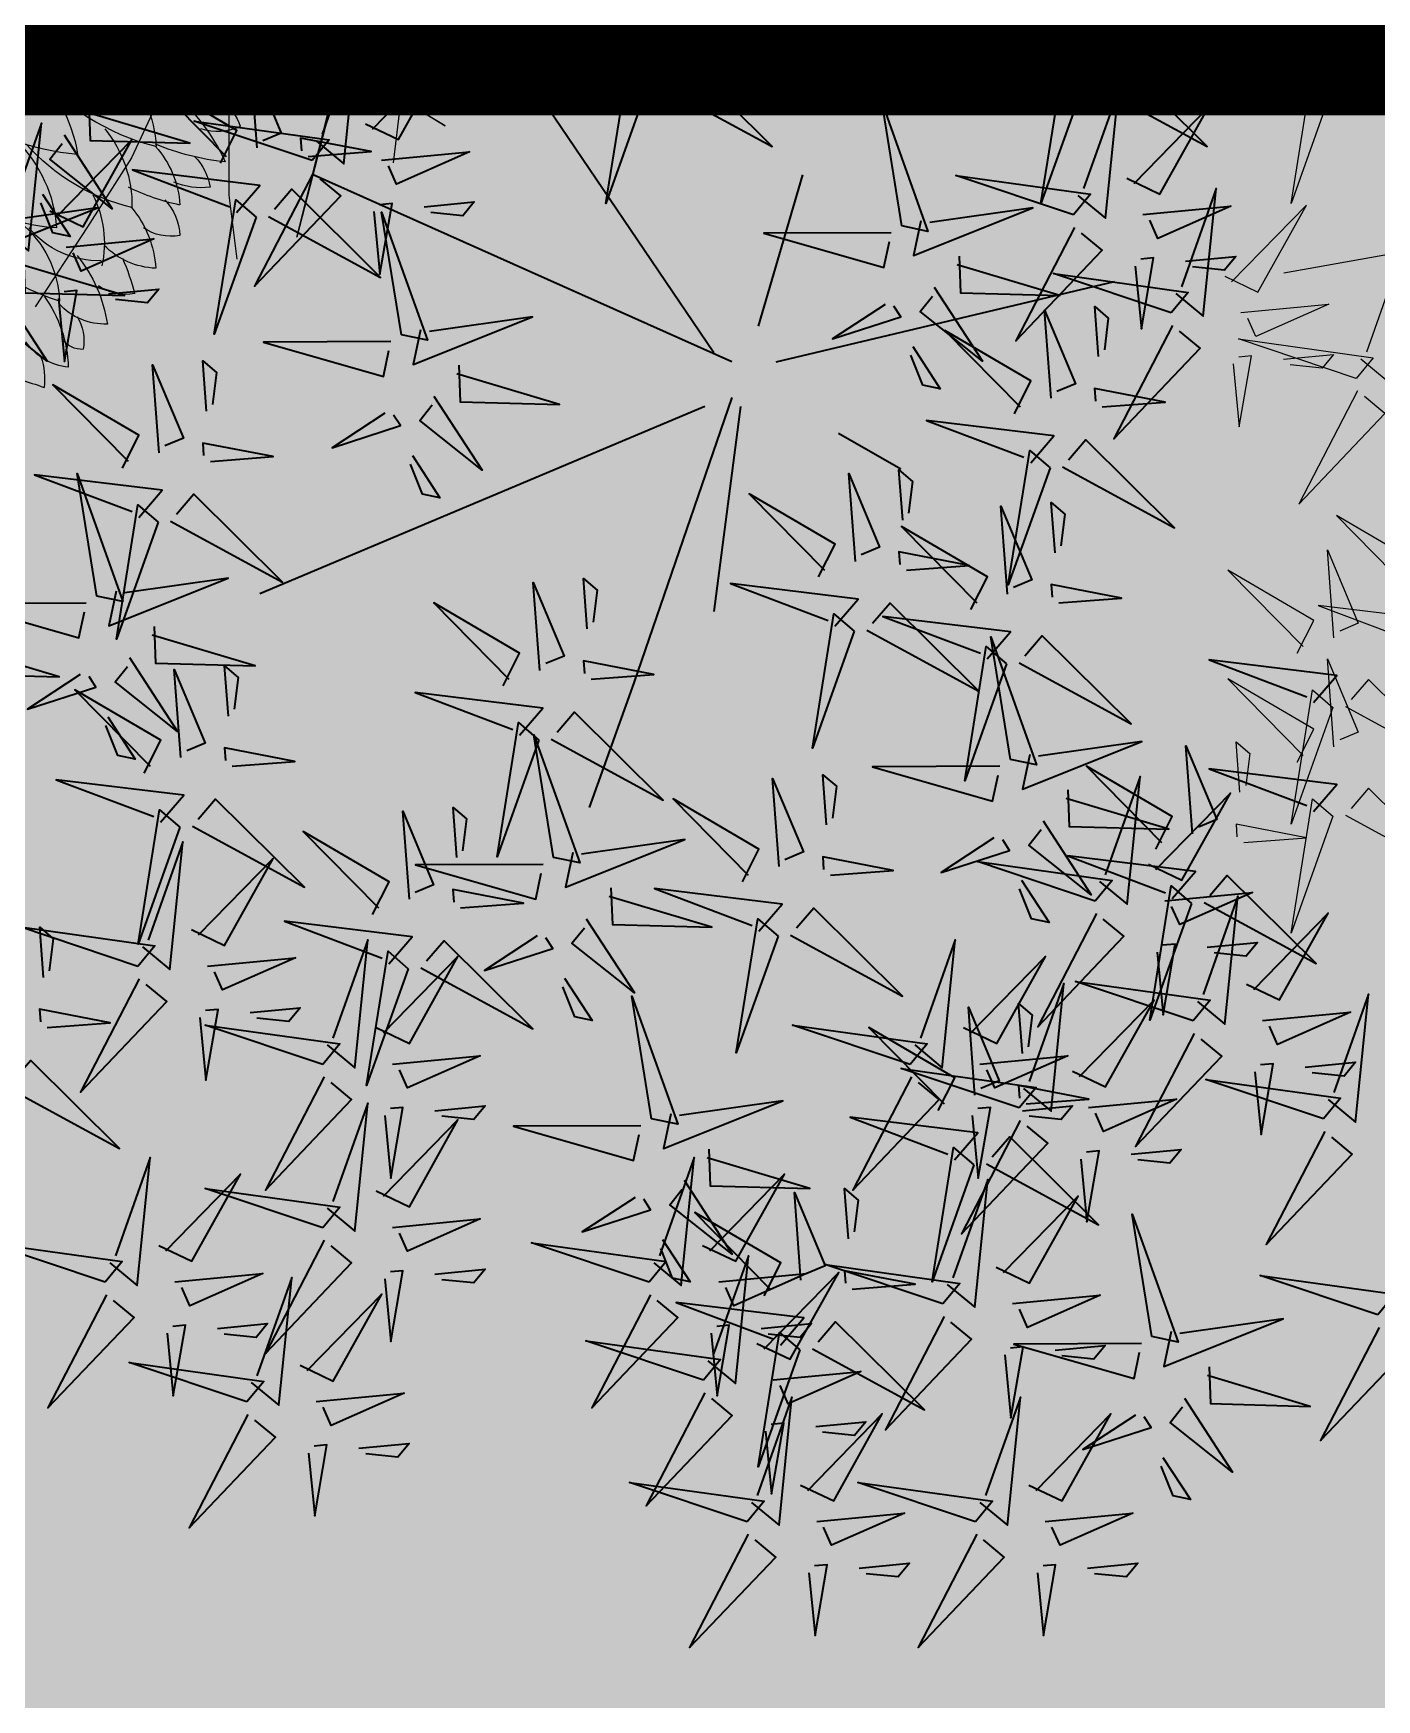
# Model space of a CAD drawing. Header units: millimetres. Extents: x -4167 to 87328, y -21481 to 19784.
# Drawn here: x 10217 to 10658, y 6954 to 7502 of the extents above; entities that cross this region are included whole.
import ezdxf

# ---------------------------------------------------------------- set-up
doc = ezdxf.new("R2010")
doc.units = ezdxf.units.MM
doc.header["$LTSCALE"] = 150
doc.linetypes.add('DASHED', pattern=[19.05, 12.7, -6.35])
for name, color, linetype, true_color in [('ad-Landscape', 7, 'Continuous', 0x007f00), ('ad-Secondary Roof', 6, 'Continuous', 0xff00ff), ('ad-Verandah', 7, 'Continuous', 0xa57c52)]:
    doc.layers.add(name, color=color, linetype=linetype, true_color=true_color)
doc.layers.add('ad-Landscape 2', color=7, linetype='Continuous', lineweight=35, true_color=0x264c00)

# ---------------------------------------------------------------- blocks, each defined once
blk = doc.blocks.new('A$C7DA81DBD')
at = {"layer": 'ad-Landscape'}
for centre, radius, start, end in [((-0.542, -2.951), 1.936, 359.7315, 37.4115), ((1.329, -3.259), 1.53, 17.5905, 55.7456), ((0.442, -3.021), 1.463, 4.5397, 37.072), ((1.447, -2.814), 0.898, 2.3009, 40.5076), ((1.697, -2.079), 0.932, 201.0147, 251.0085), ((2.026, -2.069), 0.846, 218.4928, 261.4291), ((2.402, -1.959), 0.821, 225.1229, 265.9267), ((1.014, -3.524), 1.242, 13.527, 48.3981), ((2.813, -2.152), 0.645, 219.1564, 267.7817), ((1.999, -3.032), 0.544, 358.2486, 50.6804), ((2.833, -2.887), 0.356, 6.207, 55.7181), ((4.711, -2.181), 1.496, 194.5537, 200.4136), ((0.488, -3.723), 1.408, 14.0868, 50.7518), ((3.205, -2.09), 0.759, 233.8433, 268.585), ((3.255, -2.307), 0.399, 250.941, 277.7273), ((2.554, -3.07), 0.372, 357.6019, 47.961), ((2.929, -2.933), 0.15, 357.4703, 53.8096), ((0.579, -3.745), 0.974, 6.4669, 61.6556), ((3.055, -2.232), 0.863, 231.0238, 261.3872), ((3.025, -2.67), 0.274, 237.9754, 281.2662), ((2.436, -2.424), 0.643, 243.0761, 282.3855), ((2.208, -2.504), 0.73, 230.8151, 271.0506), ((2.128, -3.396), 0.461, 2.3648, 45.5832), ((2.458, -3.195), 0.289, 349.0778, 34.6406), ((0.211, -3.764), 1.016, 356.9811, 35.1502), ((1.896, -2.617), 0.764, 227.3855, 266.8116), ((0.915, -3.796), 1.32, 11.9389, 26.2186), ((3.046, -2.005), 1.281, 246.1435, 256.2848), ((2.622, -2.757), 0.621, 229.7759, 266.9333), ((2.106, -3.468), 0.289, 349.0778, 34.6406), ((1.724, -2.922), 0.735, 220.3866, 256.092), ((0.466, -3.951), 1.488, 5.9725, 22.7074), ((2.239, -2.943), 0.581, 228.3364, 266.6749), ((2.444, -2.7), 1.205, 219.6176, 245.5256), ((1.692, -3.651), 0.41, 352.3277, 23.6108), ((2.403, -3.194), 0.329, 226.2451, 267.6854), ((1.383, -3.356), 0.488, 207.4375, 251.1826), ((2.158, -3.355), 0.356, 226.8629, 260.3692), ((1.759, -3.363), 0.625, 211.2577, 253.0883), ((1.034, -3.87), 0.552, 350.4856, 25.4529), ((1.452, -3.751), 0.311, 333.8191, 18.7871), ((-5.866, -2.673), 7.168, 348.7597, 350.8333), ((1.821, -3.599), 0.302, 216.3212, 252.6008), ((1.327, -3.744), 0.358, 194.3796, 245.6782), ((1.415, -3.77), 0.269, 215.0422, 258.9599), ((1.053, -3.888), 0.343, 334.8223, 6.1053)]:
    blk.add_arc(centre, radius, start, end, dxfattribs=at)
blk = doc.blocks.new('bamboo')
at = {"layer": 'ad-Landscape'}
blk.add_line((-124.2, -652.6), (-157.7, -842.3), dxfattribs=at)
for points in [[(-119.8, -578.6), (-100, -620.2), (-209, -681), (-112.7, -587.2)], [(352.8, -669.4), (311.6, -690.1), (248.5, -582.4), (344.3, -676.7)], [(489.3, -669.4), (448.2, -690.1), (385.1, -582.4), (480.9, -676.7)], [(-74.2, -598.9), (-84.7, -708.9), (-44.2, -617.6), (-67, -607.5)], [(8.2, -743.4), (-41.2, -595.8), (-17.7, -764.7), (8.2, -743.4)], [(-9.8, -589.2), (68.8, -596.8), (-19.9, -612), (-18.4, -596.3)], [(527.1, -597.7), (464.1, -593), (478.7, -609.9), (518.7, -605)], [(590.2, -602.4), (584.1, -681.2), (567.1, -592.8), (582.9, -593.9)], [(-357.5, -714.1), (-210.9, -661.7), (-379.3, -688.7), (-357.5, -714.1)], [(-15.8, -652.1), (-21.8, -715), (-4.6, -700.8), (-8.7, -660.7)], [(420.7, -714.1), (567.3, -661.7), (398.9, -688.7), (420.7, -714.1)], [(557.2, -714.1), (703.8, -661.7), (535.4, -688.7), (557.2, -714.1)], [(23.9, -744.9), (165.8, -671.4), (52.3, -779.4), (31, -753.6)], [(333.5, -715.5), (223.2, -707.2), (315.3, -745.8), (325, -722.8)], [(346.4, -826.2), (312.4, -855.4), (293, -695.5), (339.1, -817.8)], [(470, -715.5), (359.7, -707.2), (451.8, -745.8), (461.5, -722.8)], [(-521.3, -768.6), (-374.8, -716.3), (-543.2, -743.3), (-521.3, -768.6)], [(-358.7, -729.9), (-282.3, -870.2), (-392.6, -759), (-367.2, -737.1)], [(284.5, -805.8), (243.4, -826.4), (180.3, -718.7), (276.1, -813.1)], [(419.5, -729.9), (495.9, -870.2), (385.6, -759), (411, -737.1)], [(556, -729.9), (632.4, -870.2), (522.1, -759), (547.5, -737.1)], [(-16.2, -749), (12.3, -783.5), (-148, -799.7), (-24.8, -756.1)]]:
    blk.add_lwpolyline(points, dxfattribs=at)
at = {"layer": 'ad-Landscape 2'}
for p, q in [((43.5, 73), (278.2, 631.2)), ((-12.4, 39.5), (-247.1, 564.2)), ((-23.6, 61.9), (-370, 296.3)), ((390, 162.3), (546.4, 218.1)), ((32.3, 39.5), (390, 162.3)), ((43.5, 28.4), (300.5, 61.9)), ((-57.1, 6), (-247.1, -49.8)), ((-12.4, -16.3), (-113, -440.5)), ((77, -94.4), (121.7, -172.6))]:
    blk.add_line(p, q, dxfattribs=at)
for points in [[(289.9, 848.6), (290.5, 1008.4), (333.6, 857.8), (300.8, 850.9)], [(332.8, 1008.9), (378.9, 1007.2), (382.3, 882.5), (343.8, 1011.2)], [(-189.3, 974.8), (-145.6, 984), (-205.5, 834.6), (-187, 963.9)], [(-105.9, 958.2), (-13.2, 897.8), (-75.4, 976), (-94.9, 960.5)], [(1141.3, 824.7), (1092, 972.3), (1115.5, 803.4), (1141.3, 824.7)], [(-374.1, 917.2), (-527.8, 941.9), (-367.2, 884.4), (-374.1, 917.2)], [(-180, 955.5), (-151.6, 921), (-311.8, 904.8), (-188.6, 948.4)], [(897.3, 947.3), (973.8, 807), (863.4, 918.2), (888.9, 940.1)], [(-145, 927.1), (-99, 925.4), (-95.6, 800.6), (-134.1, 929.4)], [(379.6, 856.1), (422.9, 922.2), (395.2, 836.5), (381.9, 845.1)], [(745.4, 783.8), (696, 931.4), (719.6, 762.5), (745.4, 783.8)], [(-380.5, 893), (-336.7, 902.2), (-396.6, 752.7), (-378.2, 882.1)], [(-222.7, 903.4), (-169.8, 868.9), (-174.4, 890.7), (-211.8, 905.7)], [(182.5, 782.8), (148.6, 753.6), (129.1, 913.5), (175.2, 791.2)], [(759.2, 902.3), (696.2, 907), (710.8, 890.1), (750.8, 895)], [(822.2, 897.5), (816.2, 818.8), (799.2, 907.2), (815, 906)], [(-297, 876.4), (-204.4, 816), (-266.5, 894.2), (-286.1, 878.7)], [(-201.7, 894.1), (-181.9, 852.5), (-290.9, 791.6), (-194.6, 885.5)], [(-91.7, 883.5), (-13.1, 875.8), (-101.8, 860.6), (-100.3, 876.4)], [(120.7, 803.3), (79.5, 782.6), (16.5, 890.3), (112.2, 796)], [(564.8, 755.5), (530.9, 726.4), (511.4, 886.2), (557.5, 764)], [(1157.1, 823.2), (1299, 896.7), (1185.5, 788.7), (1164.2, 814.6)], [(-156.1, 873.8), (-166.6, 763.7), (-126.1, 855), (-149, 865.2)], [(281.2, 835.4), (127.5, 860.1), (288.1, 802.6), (281.2, 835.4)], [(503, 776), (461.8, 755.3), (398.7, 863), (494.5, 768.7)], [(-336.2, 845.3), (-290.1, 843.6), (-286.7, 718.8), (-325.2, 847.6)], [(761.1, 782.3), (903, 855.8), (789.6, 747.8), (768.2, 773.7)], [(-97.7, 820.6), (-103.7, 757.7), (-86.5, 771.9), (-90.6, 811.9)], [(274.9, 811.2), (318.6, 820.4), (258.7, 670.9), (277.2, 800.3)], [(432.6, 821.6), (485.5, 787.1), (480.9, 808.9), (443.5, 823.9)], [(1117, 819.1), (1145.4, 784.6), (985.2, 768.4), (1108.4, 812)], [(188.6, 758.6), (335.2, 810.9), (166.8, 784), (188.6, 758.6)], [(358.3, 794.5), (451, 734.2), (388.8, 812.4), (369.3, 796.8)], [(1291.5, 647.4), (1242.1, 795), (1265.7, 626.1), (1291.5, 647.4)], [(-199.8, 660.1), (-233.7, 630.9), (-253.2, 790.8), (-207, 668.5)], [(570.9, 731.3), (717.4, 783.7), (549, 756.7), (570.9, 731.3)], [(721.1, 778.2), (749.5, 743.7), (589.3, 727.5), (712.5, 771.1)], [(-261.6, 680.5), (-302.7, 659.9), (-365.8, 767.6), (-270, 673.2)], [(101.4, 757.2), (-8.9, 765.5), (83.2, 726.9), (92.9, 749.9)], [(319.2, 763.5), (365.2, 761.8), (368.6, 637), (330.1, 765.8)], [(1095.3, 757.7), (1115.1, 716.2), (1006.1, 655.3), (1102.4, 749.1)], [(187.4, 742.8), (263.8, 602.4), (153.5, 713.7), (178.9, 735.5)], [(483.6, 729.9), (373.4, 738.2), (465.5, 699.6), (475.2, 722.6)], [(1140.9, 737.5), (1130.4, 627.4), (1170.9, 718.7), (1148, 728.8)], [(1205.3, 747.1), (1283.9, 739.5), (1195.2, 724.3), (1196.7, 740)], [(-264.9, 565.6), (-314.3, 713.2), (-290.7, 544.3), (-264.9, 565.6)], [(569.7, 715.5), (646.1, 575.2), (535.8, 686.4), (561.2, 708.3)], [(699.3, 716.8), (719.2, 675.2), (610.2, 614.4), (706.4, 708.2)], [(1307.2, 645.9), (1449.1, 719.5), (1335.7, 611.4), (1314.3, 637.3)], [(49.3, 697.7), (-13.7, 702.5), (0.8, 685.5), (40.8, 690.4)], [(112.3, 693), (106.3, 614.2), (89.3, 702.6), (105, 701.5)], [(745, 696.6), (734.5, 586.5), (774.9, 677.8), (752.1, 687.9)], [(809.4, 706.2), (888, 698.6), (799.3, 683.4), (800.8, 699.1)], [(868.3, 552), (818.9, 699.6), (842.4, 530.7), (868.3, 552)], [(1073.1, 552), (1023.7, 699.6), (1047.2, 530.7), (1073.1, 552)], [(-193.7, 635.8), (-47.1, 688.2), (-215.5, 661.2), (-193.7, 635.8)], [(431.6, 670.5), (368.6, 675.2), (383.1, 658.2), (423.1, 663.2)], [(494.6, 665.7), (488.6, 587), (471.6, 675.4), (487.3, 674.2)], [(1199.3, 684.2), (1193.3, 621.3), (1210.5, 635.5), (1206.4, 675.6)], [(-280.9, 634.5), (-391.2, 642.7), (-299.1, 604.1), (-289.4, 627.2)], [(-249.2, 564.1), (-107.3, 637.7), (-220.7, 529.6), (-242.1, 555.5)], [(803.4, 643.3), (797.4, 580.4), (814.6, 594.6), (810.5, 634.7)], [(1267.2, 641.9), (1295.6, 607.4), (1135.4, 591.1), (1258.6, 634.8)], [(-194.9, 620.1), (-118.4, 479.7), (-228.8, 591), (-203.4, 612.8)], [(-37.8, 466.8), (-37.2, 626.6), (5.9, 476), (-26.9, 469.1)], [(884, 550.5), (1025.9, 624), (912.4, 516), (891.1, 541.8)], [(1088.8, 550.5), (1230.7, 624), (1117.2, 516), (1095.9, 541.8)], [(742.3, 469.2), (708.4, 440), (688.9, 599.9), (735, 477.6)], [(-333, 575), (-396, 579.7), (-381.4, 562.8), (-341.5, 567.7)], [(-270, 570.3), (-276, 491.5), (-293, 579.9), (-277.2, 578.7)], [(680.5, 489.6), (639.3, 469), (576.2, 576.7), (672, 482.3)], [(1245.4, 580.5), (1265.3, 538.9), (1156.3, 478), (1252.6, 571.9)], [(1355.5, 569.8), (1434.1, 562.2), (1345.4, 547), (1346.9, 562.7)], [(-289.2, 560), (-260.8, 525.6), (-421, 509.3), (-297.8, 552.9)], [(843.9, 546.4), (872.4, 511.9), (712.1, 495.7), (835.3, 539.3)], [(1048.7, 546.4), (1077.2, 511.9), (916.9, 495.7), (1040.1, 539.3)], [(1291.1, 560.2), (1280.6, 450.1), (1321.1, 541.4), (1298.2, 551.6)], [(52, 474.3), (95.2, 540.4), (67.5, 454.7), (54.3, 463.3)], [(1349.5, 506.9), (1343.5, 444), (1360.7, 458.2), (1356.6, 498.3)], [(-311, 498.7), (-291.1, 457.1), (-400.1, 396.2), (-303.9, 490)], [(-200.9, 488), (-122.3, 480.4), (-211, 465.2), (-209.5, 480.9)], [(748.4, 444.9), (894.9, 497.3), (726.5, 470.3), (748.4, 444.9)], [(822.2, 485), (842, 443.4), (733.1, 382.6), (829.3, 476.4)], [(1027, 485), (1046.8, 443.4), (937.9, 382.6), (1034.1, 476.4)], [(-265.3, 478.4), (-275.8, 368.3), (-235.4, 459.6), (-258.2, 469.8)], [(-46.5, 453.6), (-200.1, 478.3), (-39.6, 420.8), (-46.5, 453.6)], [(867.9, 464.7), (857.4, 354.7), (897.8, 446), (875, 456.1)], [(932.3, 474.4), (1010.9, 466.8), (922.2, 451.6), (923.7, 467.3)], [(1072.7, 464.7), (1062.1, 354.7), (1102.6, 446), (1079.8, 456.1)], [(1137.1, 474.4), (1215.7, 466.8), (1126.9, 451.6), (1128.4, 467.3)], [(104.9, 439.8), (157.9, 405.3), (153.3, 427.1), (115.9, 442.1)], [(661.1, 443.6), (550.9, 451.8), (643, 413.2), (652.6, 436.3)], [(-206.9, 425.1), (-212.9, 362.2), (-195.7, 376.4), (-199.8, 416.5)], [(-52.8, 429.4), (-9, 438.6), (-69, 289.1), (-50.5, 418.5)], [(30.7, 412.7), (123.3, 352.4), (61.2, 430.6), (41.6, 415)], [(455.6, 305.5), (421.7, 276.4), (402.2, 436.3), (448.3, 314)], [(617.5, 275.9), (618.2, 435.7), (661.3, 285.1), (628.5, 278.2)], [(747.2, 429.2), (823.6, 288.8), (713.3, 400), (738.7, 421.9)], [(393.8, 326), (352.6, 305.3), (289.5, 413), (385.3, 318.7)], [(926.3, 411.5), (920.3, 348.6), (937.5, 362.8), (933.4, 402.9)], [(1131.1, 411.5), (1125, 348.6), (1142.3, 362.8), (1138.2, 402.9)], [(-8.5, 381.7), (37.5, 380), (40.9, 255.2), (2.4, 384)], [(609.1, 384.1), (546.1, 388.8), (560.6, 371.9), (600.6, 376.8)], [(672.1, 379.4), (666.1, 300.6), (649, 389), (664.8, 387.8)], [(707.3, 283.4), (750.5, 349.5), (722.8, 263.8), (709.6, 272.4)], [(461.7, 281.3), (608.2, 333.7), (439.8, 306.7), (461.7, 281.3)], [(-363.6, 169.2), (-397.5, 140), (-417, 299.9), (-370.9, 177.6)], [(945.2, 153.2), (945.8, 313), (988.9, 162.4), (956.1, 155.5)], [(374.4, 279.9), (264.1, 288.2), (356.3, 249.6), (365.9, 272.6)], [(608.9, 262.7), (455.2, 287.4), (615.8, 229.9), (608.9, 262.7)], [(1141.3, 142.9), (1092, 290.5), (1115.5, 121.6), (1141.3, 142.9)], [(460.4, 265.6), (536.9, 125.2), (426.5, 236.4), (452, 258.3)], [(760.2, 248.9), (813.2, 214.4), (808.6, 236.2), (771.2, 251.2)], [(602.5, 238.5), (646.3, 247.7), (586.3, 98.2), (604.8, 227.6)], [(686, 221.8), (778.6, 161.5), (716.5, 239.7), (696.9, 224.1)], [(322.4, 220.5), (259.3, 225.2), (273.9, 208.3), (313.9, 213.2)], [(385.4, 215.7), (379.4, 137), (362.3, 225.4), (378.1, 224.2)], [(1035, 160.6), (1078.2, 226.8), (1050.5, 141.1), (1037.3, 149.7)], [(1157.1, 141.4), (1299, 214.9), (1185.5, 106.9), (1164.2, 132.8)], [(1264.2, 74.7), (1214.8, 222.3), (1238.4, 53.4), (1264.2, 74.7)], [(-357.5, 145), (-210.9, 197.3), (-379.3, 170.3), (-357.5, 145)], [(646.8, 190.8), (692.9, 189.1), (696.3, 64.3), (657.8, 193.1)], [(1441.7, 20.2), (1392.3, 167.8), (1415.9, -1.1), (1441.7, 20.2)], [(936.5, 139.9), (782.9, 164.7), (943.4, 107.2), (936.5, 139.9)], [(1279.9, 73.2), (1421.8, 146.8), (1308.4, 38.7), (1287, 64.6)], [(-358.7, 129.2), (-282.3, -11.2), (-392.6, 100.1), (-367.2, 121.9)], [(701.3, 5.5), (667.4, -23.6), (647.9, 136.3), (694, 14)], [(1117, 137.3), (1145.4, 102.8), (985.2, 86.6), (1108.4, 130.2)], [(1087.9, 126.1), (1140.9, 91.6), (1136.3, 113.5), (1098.9, 128.4)], [(639.5, 26), (598.3, 5.3), (535.3, 113), (631, 18.7)], [(930.2, 115.8), (973.9, 125), (914, -24.5), (932.5, 104.9)], [(1013.6, 99.1), (1106.3, 38.8), (1044.2, 116.9), (1024.6, 101.4)], [(1220.1, -21.7), (1186.2, -50.9), (1166.7, 109), (1212.8, -13.3)], [(1158.3, -1.3), (1117.1, -21.9), (1054.1, 85.8), (1149.8, -8.5)], [(1457.4, 18.7), (1599.3, 92.2), (1485.9, -15.8), (1464.5, 10)], [(974.5, 68.1), (1020.5, 66.3), (1023.9, -58.4), (985.4, 70.4)], [(1095.3, 76), (1115.1, 34.4), (1006.1, -26.5), (1102.4, 67.3)], [(1239.9, 69.2), (1268.3, 34.7), (1108.1, 18.4), (1231.3, 62.1)], [(1205.3, 65.3), (1283.9, 57.7), (1195.2, 42.5), (1196.7, 58.2)], [(-494.9, -22.2), (-353, 51.3), (-466.5, -56.7), (-487.8, -30.9)], [(1140.9, 55.7), (1130.4, -54.4), (1170.9, 36.9), (1148, 47)], [(319, -89.9), (285.1, -119.1), (265.6, 40.8), (311.8, -81.4)], [(707.4, -18.7), (854, 33.7), (685.6, 6.7), (707.4, -18.7)], [(257.2, -69.4), (216.1, -90.1), (153, 17.6), (248.8, -76.7)], [(1218.1, 7.8), (1238, -33.8), (1129, -94.7), (1225.2, -0.8)], [(1199.3, 2.4), (1193.3, -60.5), (1210.5, -46.3), (1206.4, -6.2)], [(1226.2, -46), (1372.8, 6.4), (1204.4, -20.6), (1226.2, -46)], [(1417.4, 14.6), (1445.8, -19.9), (1285.6, -36.1), (1408.7, 7.5)], [(-174.3, -160.5), (-173.7, -0.6), (-130.6, -151.3), (-163.4, -158.2)], [(620.2, -20.1), (509.9, -11.8), (602, -50.4), (611.7, -27.3)], [(1263.8, -12.5), (1253.3, -122.6), (1293.7, -31.3), (1270.9, -21.1)], [(1328.2, -2.9), (1406.8, -10.5), (1318.1, -25.7), (1319.6, -10)], [(706.2, -34.4), (782.6, -174.8), (672.3, -63.6), (697.7, -41.7)], [(868.3, -184.3), (818.9, -36.7), (842.4, -205.6), (868.3, -184.3)], [(1139, -47.3), (1028.7, -39.1), (1120.8, -77.6), (1130.5, -54.6)], [(325.1, -114.1), (471.7, -61.8), (303.3, -88.7), (325.1, -114.1)], [(1225, -61.7), (1301.4, -202.1), (1191.1, -90.8), (1216.5, -69)], [(1395.6, -46.8), (1415.5, -88.4), (1306.5, -149.2), (1402.7, -55.4)], [(1505.7, -57.4), (1584.3, -65), (1495.6, -80.2), (1497.1, -64.5)], [(568.1, -79.5), (505.1, -74.8), (519.6, -91.7), (559.6, -86.8)], [(631.1, -84.2), (625.1, -163), (608.1, -74.6), (623.8, -75.8)], [(1168.6, -225.3), (1119.3, -77.6), (1142.8, -246.6), (1168.6, -225.3)], [(1322.2, -65.8), (1316.2, -128.7), (1333.4, -114.5), (1329.3, -74.4)], [(1441.3, -67.1), (1430.8, -177.1), (1471.2, -85.8), (1448.4, -75.7)], [(-446.7, -98.3), (-368, -105.9), (-456.8, -121.2), (-455.3, -105.4)], [(-84.5, -153), (-41.3, -86.9), (-69, -172.5), (-82.2, -163.9)], [(1086.9, -106.8), (1023.9, -102.1), (1038.4, -119), (1078.4, -114.1)], [(1149.9, -111.5), (1143.9, -190.3), (1126.9, -101.9), (1142.6, -103)], [(237.9, -115.5), (127.6, -107.2), (219.7, -145.8), (229.4, -122.8)], [(884, -185.9), (1025.9, -112.3), (912.4, -220.4), (891.1, -194.5)], [(988, -239.9), (954.1, -269), (934.6, -109.2), (980.8, -231.4)], [(1441.7, -266.2), (1392.3, -118.6), (1415.9, -287.5), (1441.7, -266.2)], [(1499.7, -120.3), (1493.7, -183.2), (1510.9, -169), (1506.8, -128.9)], [(323.9, -129.9), (400.4, -270.3), (290, -159), (315.4, -137.2)], [(494.6, -296.8), (495.3, -137), (538.4, -287.6), (505.6, -294.5)], [(926.2, -219.4), (885, -240.1), (822, -132.4), (917.7, -226.7)], [(-183, -173.7), (-336.7, -149), (-176.1, -206.5), (-183, -173.7)], [(360, -280.8), (326.1, -310), (306.6, -150.1), (352.7, -272.3)], [(1184.4, -226.8), (1326.3, -153.2), (1212.8, -261.3), (1191.5, -235.4)], [(-31.6, -187.5), (21.3, -222), (16.7, -200.1), (-20.7, -185.2)], [(185.8, -175), (122.8, -170.2), (137.4, -187.2), (177.4, -182.3)], [(298.2, -260.3), (257, -281), (193.9, -173.3), (289.7, -267.6)], [(248.8, -179.7), (242.8, -258.4), (225.8, -170), (241.6, -171.2)], [(922.9, -320.7), (873.5, -173.1), (897.1, -342), (922.9, -320.7)], [(-189.3, -197.8), (-145.6, -188.6), (-205.5, -338.1), (-187, -208.8)], [(-105.9, -214.5), (-13.2, -274.9), (-75.4, -196.7), (-94.9, -212.2)], [(114.3, -335.4), (80.4, -364.5), (60.9, -204.6), (107, -326.9)], [(843.9, -189.9), (872.4, -224.4), (712.1, -240.6), (835.3, -197)], [(1457.4, -267.7), (1599.3, -194.1), (1485.9, -302.2), (1464.5, -276.3)], [(52.5, -314.9), (11.3, -335.6), (-51.8, -227.9), (44, -322.2)], [(584.4, -289.3), (627.6, -223.2), (600, -308.9), (586.7, -300.3)], [(994.1, -264.1), (1140.7, -211.8), (972.3, -238.7), (994.1, -264.1)], [(-363.6, -376.3), (-397.5, -405.4), (-417, -245.5), (-370.9, -367.8)], [(-196.6, -388.9), (-246, -241.3), (-222.5, -410.2), (-196.6, -388.9)], [(-145, -245.6), (-99, -247.3), (-95.6, -372), (-134.1, -243.3)], [(938.6, -322.2), (1080.5, -248.7), (967.1, -356.7), (945.7, -330.8)], [(1144.3, -230.8), (1172.7, -265.3), (1012.5, -281.6), (1135.7, -237.9)], [(366.1, -305), (512.7, -252.7), (344.3, -279.6), (366.1, -305)], [(663.5, -416.2), (614.1, -268.5), (637.6, -437.5), (663.5, -416.2)], [(822.2, -251.3), (842, -292.9), (733.1, -353.8), (829.3, -259.9)], [(906.9, -265.5), (796.6, -257.2), (888.7, -295.8), (898.4, -272.8)], [(932.3, -262), (1010.9, -269.6), (922.2, -284.8), (923.7, -269.1)], [(486, -310), (332.3, -285.3), (492.9, -342.8), (486, -310)], [(867.9, -271.6), (857.4, -381.7), (897.8, -290.4), (875, -280.2)], [(992.9, -279.9), (1069.3, -420.3), (959, -309), (984.4, -287.2)], [(1122.6, -292.2), (1142.4, -333.8), (1033.4, -394.7), (1129.7, -300.8)], [(1417.4, -271.7), (1445.8, -306.2), (1285.6, -322.5), (1408.7, -278.8)], [(120.3, -359.6), (266.9, -307.2), (98.5, -334.2), (120.3, -359.6)], [(278.8, -306.4), (168.6, -298.1), (260.7, -336.7), (270.4, -313.7)], [(1168.2, -312.5), (1157.7, -422.6), (1198.2, -331.3), (1175.3, -321.1)], [(1232.6, -302.9), (1311.2, -310.5), (1222.5, -325.7), (1224, -310)], [(-180.9, -390.4), (-39, -316.9), (-152.5, -424.9), (-173.8, -399)], [(364.9, -320.8), (441.3, -461.2), (331, -349.9), (356.4, -328.1)], [(479.7, -334.2), (523.4, -325), (463.5, -474.5), (482, -345.1)], [(563.1, -350.9), (655.8, -411.2), (593.6, -333), (574, -348.6)], [(637.4, -323.8), (690.3, -358.3), (685.7, -336.5), (648.3, -321.5)], [(898.6, -326.3), (927, -360.8), (766.8, -377), (889.9, -333.4)], [(854.8, -325), (791.8, -320.2), (806.4, -337.2), (846.3, -332.2)], [(917.8, -329.7), (911.8, -408.4), (894.8, -320), (910.5, -321.2)], [(926.3, -324.9), (920.3, -387.8), (937.5, -373.5), (933.4, -333.5)], [(1218.2, -474.1), (1218.9, -314.2), (1262, -464.9), (1229.2, -471.8)], [(1395.6, -333.1), (1415.5, -374.7), (1306.5, -435.6), (1402.7, -341.7)], [(-357.5, -400.5), (-210.9, -348.1), (-379.3, -375.1), (-357.5, -400.5)], [(33.1, -361), (-77.2, -352.7), (14.9, -391.3), (24.6, -368.2)], [(679.2, -417.7), (821.1, -344.1), (707.7, -452.2), (686.3, -426.3)], [(1441.3, -353.4), (1430.8, -463.5), (1471.2, -372.2), (1448.4, -362)], [(1505.7, -343.8), (1584.3, -351.4), (1495.6, -366.6), (1497.1, -350.9)], [(-73.8, -511.6), (-123.1, -364), (-99.6, -532.9), (-73.8, -511.6)], [(119.1, -375.3), (195.6, -515.7), (85.2, -404.5), (110.7, -382.6)], [(226.8, -365.9), (163.8, -361.1), (178.3, -378.1), (218.3, -373.2)], [(289.8, -370.6), (283.8, -449.3), (266.8, -360.9), (282.5, -362.1)], [(1226.6, -365.8), (1220.6, -428.7), (1237.8, -414.5), (1233.7, -374.4)], [(-221, -394.5), (-192.5, -429), (-352.8, -445.2), (-229.6, -401.6)], [(524, -381.9), (570, -383.6), (573.4, -508.4), (534.9, -379.6)], [(660.4, -512.6), (626.5, -541.8), (607, -381.9), (653.1, -504.2)], [(813.7, -538.9), (764.3, -391.3), (787.8, -560.2), (813.7, -538.9)], [(876.8, -387.7), (896.6, -429.3), (787.7, -490.1), (883.9, -396.3)], [(-358.7, -416.2), (-282.3, -556.6), (-392.6, -445.4), (-367.2, -423.5)], [(-19, -420.4), (-82, -415.7), (-67.4, -432.6), (-27.4, -427.7)], [(44, -425.1), (38, -503.9), (21, -415.5), (36.8, -416.7)], [(598.6, -492.1), (557.4, -512.8), (494.3, -405.1), (590.1, -499.4)], [(922.5, -407.9), (912, -518), (952.4, -426.7), (929.6, -416.6)], [(986.9, -398.3), (1065.5, -405.9), (976.8, -421.1), (978.3, -405.4)], [(1308, -466.6), (1351.2, -400.5), (1323.6, -486.2), (1310.3, -477.5)], [(1499.7, -406.7), (1493.7, -469.6), (1510.9, -455.4), (1506.8, -415.3)], [(639.2, -421.7), (667.6, -456.2), (507.4, -472.5), (630.5, -428.8)], [(-242.7, -455.8), (-222.9, -497.4), (-331.8, -558.3), (-235.6, -464.5)], [(-58, -513.1), (83.9, -439.6), (-29.6, -547.6), (-50.9, -521.7)], [(-197, -476.1), (-207.5, -586.2), (-167.1, -494.9), (-189.9, -484.8)], [(-132.6, -466.5), (-54, -474.1), (-142.8, -489.3), (-141.3, -473.6)], [(829.4, -540.4), (971.3, -466.8), (857.8, -574.9), (836.5, -549)], [(980.9, -461.2), (974.9, -524.1), (992.1, -509.9), (988, -469.8)], [(1209.6, -487.3), (1055.9, -462.6), (1216.5, -520.1), (1209.6, -487.3)], [(617.4, -483.1), (637.2, -524.7), (528.3, -585.6), (624.5, -491.7)], [(666.4, -536.8), (813, -484.5), (644.6, -511.4), (666.4, -536.8)], [(727.5, -493.8), (806.1, -501.4), (717.4, -516.6), (718.9, -500.9)], [(1361, -501.1), (1413.9, -535.6), (1409.3, -513.8), (1371.9, -498.8)], [(-98.1, -517.2), (-69.7, -551.7), (-229.9, -567.9), (-106.7, -524.3)], [(663.1, -503.4), (652.6, -613.5), (693, -522.2), (670.2, -512)], [(1203.3, -511.5), (1247, -502.3), (1187.1, -651.7), (1205.5, -522.4)], [(1286.7, -528.1), (1379.3, -588.5), (1317.2, -510.3), (1297.6, -525.8)], [(-138.6, -529.4), (-144.7, -592.3), (-127.4, -578.1), (-131.5, -538)], [(579.2, -538.2), (468.9, -529.9), (561.1, -568.5), (570.7, -545.5)], [(-363.6, -689.9), (-397.5, -719), (-417, -559.2), (-370.9, -681.4)], [(414.6, -689.9), (380.7, -719), (361.2, -559.2), (407.3, -681.4)], [(551.1, -689.9), (517.2, -719), (497.7, -559.2), (543.9, -681.4)], [(665.2, -552.6), (741.7, -693), (631.3, -581.7), (656.8, -559.9)], [(789.3, -544.5), (817.8, -578.9), (657.5, -595.2), (780.7, -551.6)], [(721.5, -556.7), (715.5, -619.6), (732.7, -605.4), (728.6, -565.3)], [(936.5, -702.5), (887.2, -554.9), (910.7, -723.8), (936.5, -702.5)], [(1247.5, -559.2), (1293.6, -560.9), (1297, -685.7), (1258.5, -556.9)], [(767.6, -605.8), (787.4, -647.4), (678.5, -708.3), (774.7, -614.5)], [(813.3, -626.1), (802.7, -736.2), (843.2, -644.9), (820.4, -634.7)], [(877.7, -616.5), (956.3, -624.1), (867.5, -639.3), (869, -623.6)], [(1182.3, -770.7), (1132.9, -623.1), (1156.5, -792), (1182.3, -770.7)], [(952.3, -704), (1094.2, -630.5), (980.7, -738.5), (959.4, -712.7)], [(871.6, -679.4), (865.6, -742.3), (882.9, -728.1), (878.8, -688)], [(912.2, -708.1), (940.6, -742.6), (780.4, -758.8), (903.6, -715.2)], [(1198, -772.2), (1339.9, -698.7), (1226.5, -806.7), (1205.1, -780.8)]]:
    blk.add_lwpolyline(points, dxfattribs=at)
blk = doc.blocks.new('A$C06C421F0')
at = {"layer": 'ad-Landscape'}
for points in [[(573.2, 613.68), (602.56, 630.85)], [(538.67, 507.02), (578.04, 537.75), (602.56, 544.98), (607.4, 616.84), (604.82, 541.37), (683.23, 521.03), (602.56, 541.37), (631.93, 589.27), (619.67, 568.94), (649.03, 565.32)], [(526.41, 469.51), (538.67, 507.02), (580.3, 510.63), (622.25, 489.84), (663.87, 489.84), (693.24, 493.46)], [(479.95, 441.94), (499.63, 465.89), (582.88, 469.51), (609.99, 462.28), (646.77, 445.1), (678.39, 424.76), (715.18, 400.81)]]:
    blk.add_lwpolyline(points, dxfattribs=at)
blk.add_lwpolyline([(366.46, 359.97, 35.98, 14.39, 0), (431.54, 298.66, 14.39, 0.72, 0), (441.94, 232.52, 0, 0, 0), (441.94, 271.88, 0, 0, 0), (524.19, 247.36, 0, 0, 0), (541.37, 252.2, 0, 0, 0), (599.67, 340.29, 0, 0, 0), (579.33, 315.77, 0, 0, 0), (575.71, 359.97, 0, 0, 0), (579.33, 315.77, 0, 0, 0), (541.37, 252.2, 0, 0, 0), (648.03, 286.4, 0, 0, 0), (692.32, 237.36, 0, 0, 0), (648.03, 288.98, 0, 0, 0), (692.32, 301.25, 0, 0, 0), (713.11, 293.82, 0, 0, 0), (692.32, 306.09, 0, 0, 0), (716.27, 347.71, 0, 0, 0), (692.32, 306.09, 0, 0, 0), (719.89, 396.76, 0, 0, 0)], format="xyseb", dxfattribs=at)
blk = doc.blocks.new('zw$FE9C')
at = {"transparency": 33554559}
h = blk.add_hatch(color=256, dxfattribs=at)
h.dxf.hatch_style = 1
h.set_gradient(color1=(153, 204, 0), color2=(63, 127, 0), tint=1, name='INVSPHERICAL')
h.paths.add_polyline_path([(8460, 4510), (12805, 4510), (12805, 7945), (8460, 7945)])
h = blk.add_hatch(dxfattribs=at)
h.set_pattern_fill('GRASS', color=74)
h.set_pattern_definition([(90, (-1087975.541, 674585.024), (-17.96051224, 17.96051224), [4.7625, -31.1585245]), (45, (-1087975.54, 674585.024), (-17.96051224, 17.96051224), [4.7625, -20.6375]), (135, (-1087975.54, 674585.024), (-17.96051224, -17.96051224), [4.7625, -20.6375])])
h.paths.add_polyline_path([(8460, 4510), (12805, 4510), (12805, 7945), (8460, 7945)])
at = {"xscale": -54.3648294988575, "yscale": 54.3648294988575, "zscale": 54.36482949885722, "rotation": 89.99999999999994}
blk.add_blockref('A$C7DA81DBD', (10073.4, 7565.52), dxfattribs=at)
at = {"layer": 'ad-Landscape', "xscale": 0.7144563243118911, "yscale": 0.7144563243118911, "zscale": 0.7144563243118911, "rotation": 270}
blk.add_blockref('A$C06C421F0', (9931.08, 7923.12), dxfattribs=at)
at = {"layer": 'ad-Landscape', "linetype": 'Continuous', "xscale": -0.2620739326953547, "yscale": 0.2620739326953547, "zscale": 0.2620739326953535, "rotation": 89.99999999999994}
blk.add_blockref('bamboo', (10456.59, 7390.77), dxfattribs=at)
blk = doc.blocks.new('1215E_Roof Plan')
at = {"layer": 'ad-Secondary Roof', "linetype": 'DASHED', "ltscale": 2, "const_width": 40}
blk.add_lwpolyline([(7371.83, 10225), (8915, 12955), (12195, 12955), (12195, 7495), (8915, 7495)], close=True, dxfattribs=at)
blk = doc.blocks.new('1215_East Villa')
at = {"layer": 'ad-Verandah'}
blk.add_blockref('zw$FE9C', (0, 0), dxfattribs=at)
blk.add_blockref('1215E_Roof Plan', (0, 0))

msp = doc.modelspace()

# ---------------------------------------------------------------- block references
msp.add_blockref('1215_East Villa', (0, 0))

doc.saveas('drawing.dxf')
